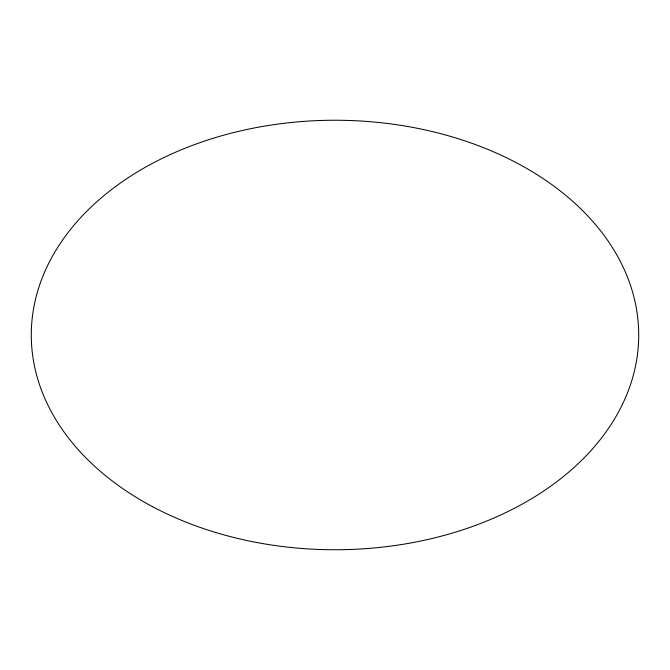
<?xml version="1.0" encoding="UTF-8"?>
<svg xmlns="http://www.w3.org/2000/svg" width="670" height="670" viewBox="0 0 670 670"><rect width="100%" height="100%" fill="white"/><g stroke="black" fill="none" stroke-linecap="round" stroke-linejoin="round"><path stroke-width="1" d="M152.584 506.704A303.711 214.752 0 0 0 636.5 360.854A303.711 214.752 0 0 0 215.916 137.442A303.711 214.752 0 0 0 152.584 506.704"/></g></svg>
